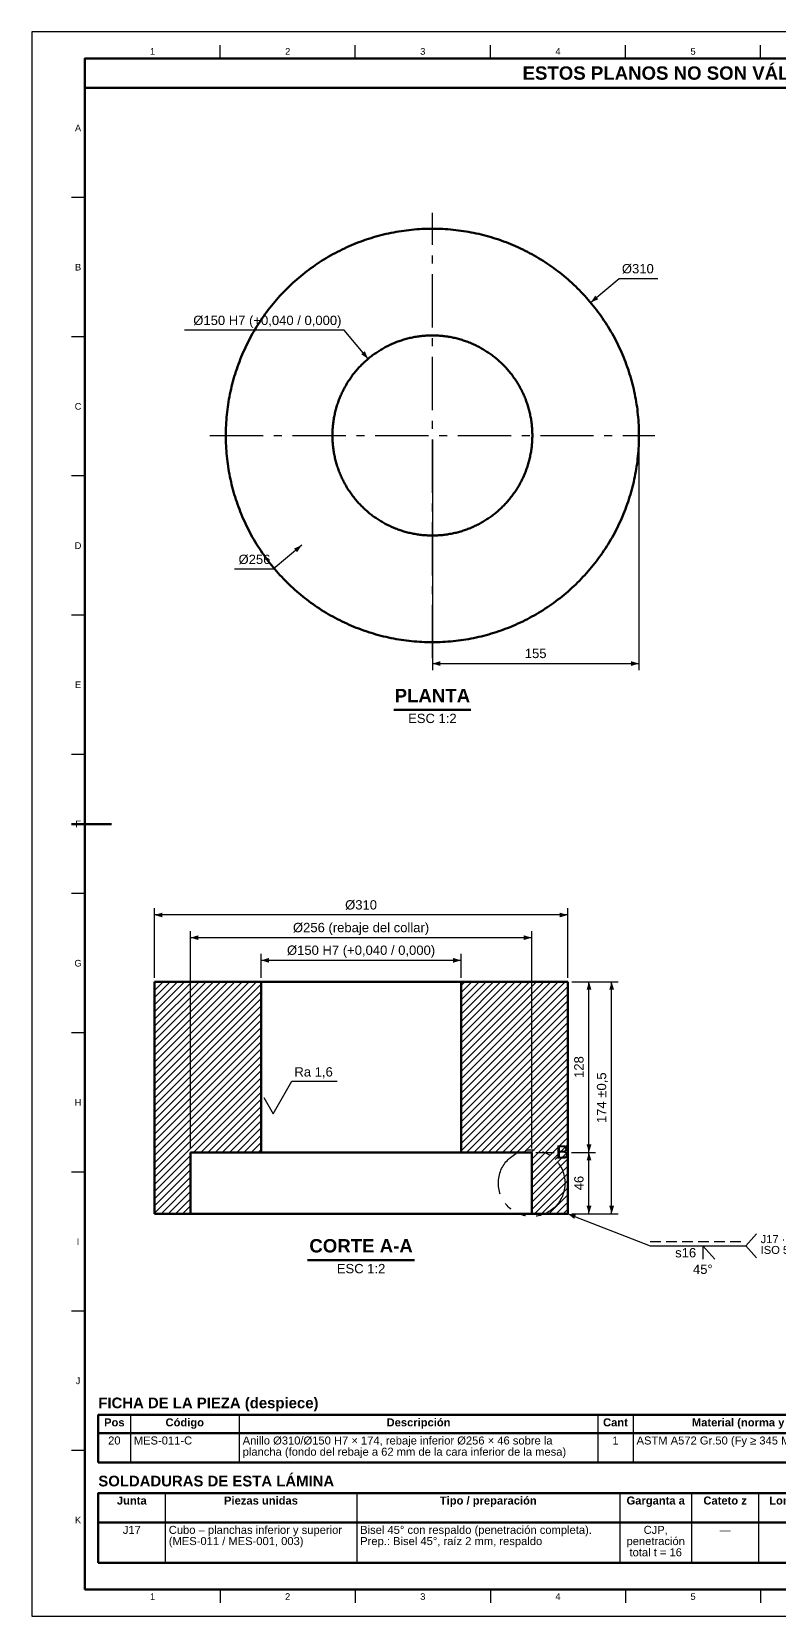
# Model space of a CAD drawing. Header units: millimetres. Extents: x 0 to 841, y 0 to 594.
# Drawn here: x 0 to 280, y 0 to 594 of the extents above; entities that cross this region are included whole.
import ezdxf
from ezdxf.enums import TextEntityAlignment as Align

# ---------------------------------------------------------------- set-up
doc = ezdxf.new("R2010")
doc.units = ezdxf.units.MM
for name, pattern in [('EJE', [31, 20, -4, 3, -4]), ('FANTASMA', [35, 18, -4, 3, -3, 3, -4]), ('OCULTO', [6, 4, -2])]:
    doc.linetypes.add(name, pattern=pattern)
for name, color, linetype, lineweight in [('ACH', 7, 'CONTINUOUS', 13), ('COTA', 7, 'CONTINUOUS', 25), ('EJE', 7, 'EJE', 25), ('FANT', 7, 'FANTASMA', 25), ('FINA', 7, 'CONTINUOUS', 25), ('MARCO', 7, 'CONTINUOUS', 70), ('OCU', 7, 'OCULTO', 25), ('TXT', 7, 'CONTINUOUS', 25), ('VIS', 7, 'CONTINUOUS', 50)]:
    doc.layers.add(name, color=color, linetype=linetype, lineweight=lineweight)
doc.styles.add('STD', font='LiberationSans-Regular.ttf')
doc.styles.add('STDB', font='LiberationSans-Bold.ttf')

msp = doc.modelspace()

# ---------------------------------------------------------------- hatches: boundary and pattern name
at = {"layer": 'ACH'}
h = msp.add_hatch(dxfattribs=at)
h.set_pattern_fill('ANSI31', scale=0.6)
h.paths.add_polyline_path([(46.06, 150.89), (46.06, 237.89), (86.06, 237.89), (86.06, 173.89), (59.56, 173.89), (59.56, 150.89)])
h = msp.add_hatch(dxfattribs=at)
h.set_pattern_fill('ANSI31', scale=0.6)
h.paths.add_polyline_path([(201.06, 237.89), (201.06, 150.89), (187.56, 150.89), (187.56, 173.89), (161.06, 173.89), (161.06, 237.89)])

# ---------------------------------------------------------------- linework, layer by layer
at = {"layer": 'COTA'}
for p, q in [((209.68, 492.46), (220.4, 501.46)), ((220.4, 501.46), (234.85, 501.46)), ((117.2, 482.09), (57.37, 482.09)), ((126.2, 471.37), (117.2, 482.09)), ((150.31, 441.14), (150.31, 354.64)), ((227.81, 441.14), (227.81, 354.64)), ((101.28, 401.5), (90.56, 392.5)), ((90.56, 392.5), (76.11, 392.5)), ((150.31, 357.14), (227.81, 357.14)), ((46.06, 239.39), (46.06, 265.39)), ((201.06, 262.89), (46.06, 262.89)), ((201.06, 239.39), (201.06, 265.39)), ((59.56, 175.39), (59.56, 256.89)), ((187.56, 175.39), (187.56, 256.89)), ((187.56, 254.39), (59.56, 254.39)), ((86.06, 239.39), (86.06, 248.39)), ((161.06, 245.89), (86.06, 245.89)), ((161.06, 239.39), (161.06, 248.39)), ((202.56, 237.89), (211.56, 237.89)), ((202.56, 237.89), (220.06, 237.89)), ((209.06, 173.89), (209.06, 237.89)), ((217.56, 150.89), (217.56, 237.89)), ((189.06, 173.89), (196, 173.89)), ((189.06, 173.89), (196, 173.89)), ((202.45, 173.89), (211.56, 173.89)), ((202.45, 173.89), (211.56, 173.89)), ((209.06, 150.89), (209.06, 173.89)), ((201.06, 150.89), (232.06, 138.89)), ((202.56, 150.89), (211.56, 150.89)), ((202.56, 150.89), (220.06, 150.89)), ((267.95, 138.89), (271.95, 143.39)), ((232.06, 138.89), (267.95, 138.89)), ((251.76, 138.89), (256.26, 133.89)), ((267.95, 138.89), (271.95, 134.39))]:
    msp.add_line(p, q, dxfattribs=at)
for points in [[(94.06, 194.49), (97.56, 200.59), (114.55, 200.59)], [(87.06, 194.49), (90.56, 188.39), (94.06, 194.49)], [(251.76, 138.89), (251.76, 133.89)]]:
    msp.add_lwpolyline(points, dxfattribs=at)
for points in [[(209.68, 492.46), (212.55, 493.69), (211.4, 495.07)], [(126.2, 471.37), (124.96, 474.24), (123.59, 473.09)], [(101.28, 401.5), (98.4, 400.26), (99.56, 398.88)], [(150.31, 357.14), (153.31, 356.24), (153.31, 358.04)], [(227.81, 357.14), (224.81, 358.04), (224.81, 356.24)], [(46.06, 262.89), (49.06, 261.99), (49.06, 263.79)], [(201.06, 262.89), (198.06, 263.79), (198.06, 261.99)], [(59.56, 254.39), (62.56, 253.49), (62.56, 255.29)], [(187.56, 254.39), (184.56, 255.29), (184.56, 253.49)], [(86.06, 245.89), (89.06, 244.99), (89.06, 246.79)], [(161.06, 245.89), (158.06, 246.79), (158.06, 244.99)], [(209.06, 237.89), (208.16, 234.89), (209.96, 234.89)], [(217.56, 237.89), (216.66, 234.89), (218.46, 234.89)], [(209.06, 173.89), (209.96, 176.89), (208.16, 176.89)], [(209.06, 173.89), (208.16, 170.89), (209.96, 170.89)], [(201.06, 150.89), (203.53, 148.97), (204.18, 150.65)], [(209.06, 150.89), (209.96, 153.89), (208.16, 153.89)], [(217.56, 150.89), (218.46, 153.89), (216.66, 153.89)]]:
    msp.add_solid(points, dxfattribs=at)
at = {"layer": 'EJE'}
for p, q in [((150.31, 359.14), (150.31, 526.14)), ((66.81, 442.64), (233.81, 442.64))]:
    msp.add_line(p, q, dxfattribs=at)
at = {"layer": 'FANT'}
msp.add_line((196.4, 171.23), (197.23, 172.06), dxfattribs=at)
msp.add_circle((187.56, 162.39), 12.5, dxfattribs=at)
at = {"layer": 'FINA'}
for p, q in [((70.69, 584), (70.69, 589)), ((121.38, 584), (121.38, 589)), ((172.06, 584), (172.06, 589)), ((222.75, 584), (222.75, 589)), ((273.44, 584), (273.44, 589)), ((20, 531.82), (15, 531.82)), ((20, 479.64), (15, 479.64)), ((20, 427.45), (15, 427.45)), ((20, 375.27), (15, 375.27)), ((20, 323.09), (15, 323.09)), ((20, 270.91), (15, 270.91)), ((20, 218.73), (15, 218.73)), ((20, 166.55), (15, 166.55)), ((20, 114.36), (15, 114.36)), ((37.01, 75.5), (37.01, 57.7)), ((77.85, 75.5), (77.85, 57.7)), ((212.38, 75.5), (212.38, 57.7)), ((225.59, 75.5), (225.59, 57.7)), ((25, 68.7), (646, 68.7)), ((20, 62.18), (15, 62.18)), ((50.13, 46.2), (50.13, 20)), ((121.92, 46.2), (121.92, 20)), ((220.63, 46.2), (220.63, 20)), ((247.55, 46.2), (247.55, 20)), ((272.68, 46.2), (272.68, 20)), ((25, 35.2), (646, 35.2)), ((70.69, 10), (70.69, 5)), ((121.38, 10), (121.38, 5)), ((172.06, 10), (172.06, 5)), ((222.75, 10), (222.75, 5)), ((273.44, 10), (273.44, 5))]:
    msp.add_line(p, q, dxfattribs=at)
msp.add_lwpolyline([(0, 0), (841, 0), (841, 594), (0, 594)], close=True, dxfattribs=at)
at = {"layer": 'MARCO'}
msp.add_line((15, 297), (30, 297), dxfattribs=at)
for points in [[(20, 10), (831, 10), (831, 584), (20, 584)], [(20, 573), (831, 573), (831, 584), (20, 584)]]:
    msp.add_lwpolyline(points, close=True, dxfattribs=at)
at = {"layer": 'OCU'}
msp.add_line((232.06, 140.49), (267.95, 140.49), dxfattribs=at)
at = {"layer": 'VIS'}
for p, q in [((135.84, 339.74), (164.77, 339.74)), ((103.51, 133.49), (143.61, 133.49)), ((25, 75.5), (25, 57.7)), ((25, 57.7), (646, 57.7)), ((25, 46.2), (25, 20)), ((25, 20), (646, 20))]:
    msp.add_line(p, q, dxfattribs=at)
for points in [[(227.81, 442.64), (227.8, 443.61), (227.78, 444.59), (227.75, 445.56), (227.71, 446.53), (227.66, 447.51), (227.59, 448.48), (227.51, 449.45), (227.42, 450.42), (227.31, 451.39), (227.2, 452.35), (227.07, 453.32), (226.93, 454.28), (226.78, 455.24), (226.61, 456.2), (226.44, 457.16), (226.25, 458.12), (226.05, 459.07), (225.83, 460.02), (225.61, 460.97), (225.37, 461.91), (225.13, 462.86), (224.87, 463.79), (224.59, 464.73), (224.31, 465.66), (224.02, 466.59), (223.71, 467.51), (223.39, 468.43), (223.06, 469.35), (222.72, 470.26), (222.37, 471.17), (222, 472.07), (221.63, 472.97), (221.24, 473.87), (220.84, 474.75), (220.43, 475.64), (220.01, 476.52), (219.58, 477.39), (219.14, 478.26), (218.69, 479.12), (218.22, 479.98), (217.75, 480.83), (217.26, 481.67), (216.77, 482.51), (216.26, 483.34), (215.74, 484.17), (215.22, 484.99), (214.68, 485.8), (214.13, 486.6), (213.57, 487.4), (213.01, 488.19), (212.43, 488.98), (211.84, 489.75), (211.25, 490.52), (210.64, 491.29), (210.02, 492.04), (209.4, 492.79), (208.76, 493.53), (208.12, 494.26), (207.47, 494.98), (206.8, 495.69), (206.13, 496.4), (205.45, 497.1), (204.76, 497.78), (204.07, 498.46), (203.36, 499.14), (202.65, 499.8), (201.92, 500.45), (201.19, 501.09), (200.46, 501.73), (199.71, 502.35), (198.95, 502.97), (198.19, 503.58), (197.42, 504.17), (196.65, 504.76), (195.86, 505.34), (195.07, 505.91), (194.27, 506.46), (193.47, 507.01), (192.65, 507.55), (191.83, 508.08), (191.01, 508.59), (190.18, 509.1), (189.34, 509.59), (188.49, 510.08), (187.64, 510.55), (186.79, 511.02), (185.93, 511.47), (185.06, 511.91), (184.18, 512.34), (183.31, 512.76), (182.42, 513.17), (181.53, 513.57), (180.64, 513.96), (179.74, 514.33), (178.84, 514.7), (177.93, 515.05), (177.02, 515.39), (176.1, 515.72), (175.18, 516.04), (174.26, 516.35), (173.33, 516.64), (172.4, 516.93), (171.46, 517.2), (170.52, 517.46), (169.58, 517.71), (168.64, 517.94), (167.69, 518.17), (166.74, 518.38), (165.79, 518.58), (164.83, 518.77), (163.87, 518.94), (162.91, 519.11), (161.95, 519.26), (160.99, 519.4), (160.02, 519.53), (159.05, 519.64), (158.09, 519.75), (157.12, 519.84), (156.15, 519.92), (155.17, 519.99), (154.2, 520.04), (153.23, 520.08), (152.26, 520.12), (151.28, 520.13), (150.31, 520.14), (149.33, 520.13), (148.36, 520.12), (147.39, 520.08), (146.41, 520.04), (145.44, 519.99), (144.47, 519.92), (143.5, 519.84), (142.53, 519.75), (141.56, 519.64), (140.6, 519.53), (139.63, 519.4), (138.67, 519.26), (137.7, 519.11), (136.74, 518.94), (135.79, 518.77), (134.83, 518.58), (133.88, 518.38), (132.93, 518.17), (131.98, 517.94), (131.03, 517.71), (130.09, 517.46), (129.15, 517.2), (128.22, 516.93), (127.29, 516.64), (126.36, 516.35), (125.44, 516.04), (124.51, 515.72), (123.6, 515.39), (122.69, 515.05), (121.78, 514.7), (120.88, 514.33), (119.98, 513.96), (119.08, 513.57), (118.19, 513.17), (117.31, 512.76), (116.43, 512.34), (115.56, 511.91), (114.69, 511.47), (113.83, 511.02), (112.97, 510.55), (112.12, 510.08), (111.28, 509.59), (110.44, 509.1), (109.61, 508.59), (108.78, 508.08), (107.96, 507.55), (107.15, 507.01), (106.35, 506.46), (105.55, 505.91), (104.76, 505.34), (103.97, 504.76), (103.19, 504.17), (102.42, 503.58), (101.66, 502.97), (100.91, 502.35), (100.16, 501.73), (99.42, 501.09), (98.69, 500.45), (97.97, 499.8), (97.26, 499.14), (96.55, 498.46), (95.85, 497.78), (95.16, 497.1), (94.48, 496.4), (93.81, 495.69), (93.15, 494.98), (92.5, 494.26), (91.85, 493.53), (91.22, 492.79), (90.59, 492.04), (89.98, 491.29), (89.37, 490.52), (88.77, 489.75), (88.19, 488.98), (87.61, 488.19), (87.04, 487.4), (86.48, 486.6), (85.94, 485.8), (85.4, 484.99), (84.87, 484.17), (84.36, 483.34), (83.85, 482.51), (83.35, 481.67), (82.87, 480.83), (82.39, 479.98), (81.93, 479.12), (81.48, 478.26), (81.04, 477.39), (80.6, 476.52), (80.18, 475.64), (79.78, 474.75), (79.38, 473.87), (78.99, 472.97), (78.61, 472.07), (78.25, 471.17), (77.9, 470.26), (77.56, 469.35), (77.23, 468.43), (76.91, 467.51), (76.6, 466.59), (76.31, 465.66), (76.02, 464.73), (75.75, 463.79), (75.49, 462.86), (75.24, 461.91), (75.01, 460.97), (74.78, 460.02), (74.57, 459.07), (74.37, 458.12), (74.18, 457.16), (74, 456.2), (73.84, 455.24), (73.69, 454.28), (73.55, 453.32), (73.42, 452.35), (73.3, 451.39), (73.2, 450.42), (73.11, 449.45), (73.03, 448.48), (72.96, 447.51), (72.91, 446.53), (72.86, 445.56), (72.83, 444.59), (72.81, 443.61), (72.81, 442.64), (72.81, 441.67), (72.83, 440.69), (72.86, 439.72), (72.91, 438.75), (72.96, 437.77), (73.03, 436.8), (73.11, 435.83), (73.2, 434.86), (73.3, 433.89), (73.42, 432.93), (73.55, 431.96), (73.69, 431), (73.84, 430.04), (74, 429.08), (74.18, 428.12), (74.37, 427.16), (74.57, 426.21), (74.78, 425.26), (75.01, 424.31), (75.24, 423.37), (75.49, 422.42), (75.75, 421.49), (76.02, 420.55), (76.31, 419.62), (76.6, 418.69), (76.91, 417.77), (77.23, 416.85), (77.56, 415.93), (77.9, 415.02), (78.25, 414.11), (78.61, 413.21), (78.99, 412.31), (79.38, 411.41), (79.78, 410.53), (80.18, 409.64), (80.6, 408.76), (81.04, 407.89), (81.48, 407.02), (81.93, 406.16), (82.39, 405.3), (82.87, 404.45), (83.35, 403.61), (83.85, 402.77), (84.36, 401.94), (84.87, 401.11), (85.4, 400.29), (85.94, 399.48), (86.48, 398.68), (87.04, 397.88), (87.61, 397.09), (88.19, 396.3), (88.77, 395.53), (89.37, 394.76), (89.98, 393.99), (90.59, 393.24), (91.22, 392.49), (91.85, 391.75), (92.5, 391.02), (93.15, 390.3), (93.81, 389.59), (94.48, 388.88), (95.16, 388.18), (95.85, 387.5), (96.55, 386.82), (97.26, 386.14), (97.97, 385.48), (98.69, 384.83), (99.42, 384.19), (100.16, 383.55), (100.91, 382.93), (101.66, 382.31), (102.42, 381.7), (103.19, 381.11), (103.97, 380.52), (104.76, 379.94), (105.55, 379.37), (106.35, 378.82), (107.15, 378.27), (107.96, 377.73), (108.78, 377.2), (109.61, 376.69), (110.44, 376.18), (111.28, 375.69), (112.12, 375.2), (112.97, 374.73), (113.83, 374.26), (114.69, 373.81), (115.56, 373.37), (116.43, 372.94), (117.31, 372.52), (118.19, 372.11), (119.08, 371.71), (119.98, 371.32), (120.88, 370.95), (121.78, 370.58), (122.69, 370.23), (123.6, 369.89), (124.51, 369.56), (125.44, 369.24), (126.36, 368.93), (127.29, 368.64), (128.22, 368.35), (129.15, 368.08), (130.09, 367.82), (131.03, 367.57), (131.98, 367.34), (132.93, 367.11), (133.88, 366.9), (134.83, 366.7), (135.79, 366.51), (136.74, 366.34), (137.7, 366.17), (138.67, 366.02), (139.63, 365.88), (140.6, 365.75), (141.56, 365.64), (142.53, 365.53), (143.5, 365.44), (144.47, 365.36), (145.44, 365.29), (146.41, 365.24), (147.39, 365.2), (148.36, 365.16), (149.33, 365.15), (150.31, 365.14), (151.28, 365.15), (152.26, 365.16), (153.23, 365.2), (154.2, 365.24), (155.17, 365.29), (156.15, 365.36), (157.12, 365.44), (158.09, 365.53), (159.05, 365.64), (160.02, 365.75), (160.99, 365.88), (161.95, 366.02), (162.91, 366.17), (163.87, 366.34), (164.83, 366.51), (165.79, 366.7), (166.74, 366.9), (167.69, 367.11), (168.64, 367.34), (169.58, 367.57), (170.52, 367.82), (171.46, 368.08), (172.4, 368.35), (173.33, 368.64), (174.26, 368.93), (175.18, 369.24), (176.1, 369.56), (177.02, 369.89), (177.93, 370.23), (178.84, 370.58), (179.74, 370.95), (180.64, 371.32), (181.53, 371.71), (182.42, 372.11), (183.31, 372.52), (184.18, 372.94), (185.06, 373.37), (185.93, 373.81), (186.79, 374.26), (187.64, 374.73), (188.49, 375.2), (189.34, 375.69), (190.18, 376.18), (191.01, 376.69), (191.83, 377.2), (192.65, 377.73), (193.47, 378.27), (194.27, 378.82), (195.07, 379.37), (195.86, 379.94), (196.65, 380.52), (197.42, 381.11), (198.19, 381.7), (198.95, 382.31), (199.71, 382.93), (200.46, 383.55), (201.19, 384.19), (201.92, 384.83), (202.65, 385.48), (203.36, 386.14), (204.07, 386.82), (204.76, 387.5), (205.45, 388.18), (206.13, 388.88), (206.8, 389.59), (207.47, 390.3), (208.12, 391.02), (208.76, 391.75), (209.4, 392.49), (210.02, 393.24), (210.64, 393.99), (211.25, 394.76), (211.84, 395.53), (212.43, 396.3), (213.01, 397.09), (213.57, 397.88), (214.13, 398.68), (214.68, 399.48), (215.22, 400.29), (215.74, 401.11), (216.26, 401.94), (216.77, 402.77), (217.26, 403.61), (217.75, 404.45), (218.22, 405.3), (218.69, 406.16), (219.14, 407.02), (219.58, 407.89), (220.01, 408.76), (220.43, 409.64), (220.84, 410.53), (221.24, 411.41), (221.63, 412.31), (222, 413.21), (222.37, 414.11), (222.72, 415.02), (223.06, 415.93), (223.39, 416.85), (223.71, 417.77), (224.02, 418.69), (224.31, 419.62), (224.59, 420.55), (224.87, 421.49), (225.13, 422.42), (225.37, 423.37), (225.61, 424.31), (225.83, 425.26), (226.05, 426.21), (226.25, 427.16), (226.44, 428.12), (226.61, 429.08), (226.78, 430.04), (226.93, 431), (227.07, 431.96), (227.2, 432.93), (227.31, 433.89), (227.42, 434.86), (227.51, 435.83), (227.59, 436.8), (227.66, 437.77), (227.71, 438.75), (227.75, 439.72), (227.78, 440.69), (227.8, 441.67), (227.81, 442.64)], [(187.81, 442.64), (187.81, 443.11), (187.8, 443.58), (187.78, 444.05), (187.76, 444.52), (187.73, 444.99), (187.7, 445.46), (187.66, 445.93), (187.62, 446.4), (187.57, 446.87), (187.51, 447.34), (187.45, 447.81), (187.38, 448.27), (187.31, 448.74), (187.23, 449.2), (187.14, 449.67), (187.05, 450.13), (186.96, 450.59), (186.85, 451.05), (186.74, 451.51), (186.63, 451.97), (186.51, 452.42), (186.38, 452.88), (186.25, 453.33), (186.12, 453.78), (185.97, 454.23), (185.82, 454.68), (185.67, 455.12), (185.51, 455.56), (185.35, 456.01), (185.18, 456.44), (185, 456.88), (184.82, 457.32), (184.63, 457.75), (184.44, 458.18), (184.24, 458.61), (184.04, 459.03), (183.83, 459.45), (183.61, 459.87), (183.39, 460.29), (183.17, 460.71), (182.94, 461.12), (182.71, 461.53), (182.47, 461.93), (182.22, 462.33), (181.97, 462.73), (181.72, 463.13), (181.46, 463.52), (181.19, 463.91), (180.92, 464.3), (180.65, 464.68), (180.37, 465.06), (180.08, 465.44), (179.79, 465.81), (179.5, 466.18), (179.2, 466.54), (178.9, 466.9), (178.59, 467.26), (178.28, 467.62), (177.97, 467.96), (177.64, 468.31), (177.32, 468.65), (176.99, 468.99), (176.66, 469.32), (176.32, 469.65), (175.98, 469.98), (175.63, 470.3), (175.28, 470.61), (174.93, 470.92), (174.57, 471.23), (174.21, 471.53), (173.85, 471.83), (173.48, 472.13), (173.11, 472.41), (172.73, 472.7), (172.35, 472.98), (171.97, 473.25), (171.58, 473.52), (171.19, 473.79), (170.8, 474.05), (170.4, 474.3), (170, 474.55), (169.6, 474.8), (169.19, 475.04), (168.79, 475.27), (168.37, 475.5), (167.96, 475.73), (167.54, 475.95), (167.12, 476.16), (166.7, 476.37), (166.28, 476.57), (165.85, 476.77), (165.42, 476.96), (164.98, 477.15), (164.55, 477.33), (164.11, 477.51), (163.67, 477.68), (163.23, 477.84), (162.79, 478), (162.34, 478.16), (161.9, 478.3), (161.45, 478.45), (161, 478.58), (160.54, 478.72), (160.09, 478.84), (159.63, 478.96), (159.18, 479.08), (158.72, 479.18), (158.26, 479.29), (157.8, 479.38), (157.34, 479.48), (156.87, 479.56), (156.41, 479.64), (155.94, 479.71), (155.48, 479.78), (155.01, 479.84), (154.54, 479.9), (154.07, 479.95), (153.6, 480), (153.13, 480.03), (152.66, 480.07), (152.19, 480.09), (151.72, 480.11), (151.25, 480.13), (150.78, 480.14), (150.31, 480.14), (149.84, 480.14), (149.37, 480.13), (148.9, 480.11), (148.42, 480.09), (147.95, 480.07), (147.48, 480.03), (147.01, 480), (146.54, 479.95), (146.08, 479.9), (145.61, 479.84), (145.14, 479.78), (144.67, 479.71), (144.21, 479.64), (143.75, 479.56), (143.28, 479.48), (142.82, 479.38), (142.36, 479.29), (141.9, 479.18), (141.44, 479.08), (140.98, 478.96), (140.53, 478.84), (140.07, 478.72), (139.62, 478.58), (139.17, 478.45), (138.72, 478.3), (138.27, 478.16), (137.83, 478), (137.38, 477.84), (136.94, 477.68), (136.5, 477.51), (136.07, 477.33), (135.63, 477.15), (135.2, 476.96), (134.77, 476.77), (134.34, 476.57), (133.92, 476.37), (133.49, 476.16), (133.07, 475.95), (132.66, 475.73), (132.24, 475.5), (131.83, 475.27), (131.42, 475.04), (131.02, 474.8), (130.61, 474.55), (130.21, 474.3), (129.82, 474.05), (129.43, 473.79), (129.04, 473.52), (128.65, 473.25), (128.27, 472.98), (127.89, 472.7), (127.51, 472.41), (127.14, 472.13), (126.77, 471.83), (126.41, 471.53), (126.04, 471.23), (125.69, 470.92), (125.33, 470.61), (124.98, 470.3), (124.64, 469.98), (124.3, 469.65), (123.96, 469.32), (123.63, 468.99), (123.3, 468.65), (122.97, 468.31), (122.65, 467.96), (122.34, 467.62), (122.02, 467.26), (121.72, 466.9), (121.41, 466.54), (121.12, 466.18), (120.82, 465.81), (120.53, 465.44), (120.25, 465.06), (119.97, 464.68), (119.7, 464.3), (119.43, 463.91), (119.16, 463.52), (118.9, 463.13), (118.65, 462.73), (118.4, 462.33), (118.15, 461.93), (117.91, 461.53), (117.68, 461.12), (117.45, 460.71), (117.22, 460.29), (117, 459.87), (116.79, 459.45), (116.58, 459.03), (116.38, 458.61), (116.18, 458.18), (115.99, 457.75), (115.8, 457.32), (115.62, 456.88), (115.44, 456.44), (115.27, 456.01), (115.11, 455.56), (114.95, 455.12), (114.79, 454.68), (114.64, 454.23), (114.5, 453.78), (114.36, 453.33), (114.23, 452.88), (114.11, 452.42), (113.99, 451.97), (113.87, 451.51), (113.76, 451.05), (113.66, 450.59), (113.56, 450.13), (113.47, 449.67), (113.39, 449.2), (113.31, 448.74), (113.23, 448.27), (113.17, 447.81), (113.1, 447.34), (113.05, 446.87), (113, 446.4), (112.95, 445.93), (112.91, 445.46), (112.88, 444.99), (112.86, 444.52), (112.84, 444.05), (112.82, 443.58), (112.81, 443.11), (112.81, 442.64), (112.81, 442.17), (112.82, 441.7), (112.84, 441.23), (112.86, 440.76), (112.88, 440.29), (112.91, 439.82), (112.95, 439.35), (113, 438.88), (113.05, 438.41), (113.1, 437.94), (113.17, 437.47), (113.23, 437.01), (113.31, 436.54), (113.39, 436.08), (113.47, 435.61), (113.56, 435.15), (113.66, 434.69), (113.76, 434.23), (113.87, 433.77), (113.99, 433.31), (114.11, 432.86), (114.23, 432.4), (114.36, 431.95), (114.5, 431.5), (114.64, 431.05), (114.79, 430.6), (114.95, 430.16), (115.11, 429.72), (115.27, 429.27), (115.44, 428.84), (115.62, 428.4), (115.8, 427.96), (115.99, 427.53), (116.18, 427.1), (116.38, 426.67), (116.58, 426.25), (116.79, 425.83), (117, 425.41), (117.22, 424.99), (117.45, 424.57), (117.68, 424.16), (117.91, 423.75), (118.15, 423.35), (118.4, 422.95), (118.65, 422.55), (118.9, 422.15), (119.16, 421.76), (119.43, 421.37), (119.7, 420.98), (119.97, 420.6), (120.25, 420.22), (120.53, 419.84), (120.82, 419.47), (121.12, 419.1), (121.41, 418.74), (121.72, 418.38), (122.02, 418.02), (122.34, 417.66), (122.65, 417.32), (122.97, 416.97), (123.3, 416.63), (123.63, 416.29), (123.96, 415.96), (124.3, 415.63), (124.64, 415.3), (124.98, 414.98), (125.33, 414.67), (125.69, 414.36), (126.04, 414.05), (126.41, 413.75), (126.77, 413.45), (127.14, 413.15), (127.51, 412.87), (127.89, 412.58), (128.27, 412.3), (128.65, 412.03), (129.04, 411.76), (129.43, 411.49), (129.82, 411.23), (130.21, 410.98), (130.61, 410.73), (131.02, 410.48), (131.42, 410.24), (131.83, 410.01), (132.24, 409.78), (132.66, 409.55), (133.07, 409.33), (133.49, 409.12), (133.92, 408.91), (134.34, 408.71), (134.77, 408.51), (135.2, 408.32), (135.63, 408.13), (136.07, 407.95), (136.5, 407.77), (136.94, 407.6), (137.38, 407.44), (137.83, 407.28), (138.27, 407.12), (138.72, 406.98), (139.17, 406.83), (139.62, 406.7), (140.07, 406.56), (140.53, 406.44), (140.98, 406.32), (141.44, 406.2), (141.9, 406.1), (142.36, 405.99), (142.82, 405.9), (143.28, 405.8), (143.75, 405.72), (144.21, 405.64), (144.67, 405.57), (145.14, 405.5), (145.61, 405.44), (146.08, 405.38), (146.54, 405.33), (147.01, 405.28), (147.48, 405.25), (147.95, 405.21), (148.42, 405.19), (148.9, 405.17), (149.37, 405.15), (149.84, 405.14), (150.31, 405.14), (150.78, 405.14), (151.25, 405.15), (151.72, 405.17), (152.19, 405.19), (152.66, 405.21), (153.13, 405.25), (153.6, 405.28), (154.07, 405.33), (154.54, 405.38), (155.01, 405.44), (155.48, 405.5), (155.94, 405.57), (156.41, 405.64), (156.87, 405.72), (157.34, 405.8), (157.8, 405.9), (158.26, 405.99), (158.72, 406.1), (159.18, 406.2), (159.63, 406.32), (160.09, 406.44), (160.54, 406.56), (161, 406.7), (161.45, 406.83), (161.9, 406.98), (162.34, 407.12), (162.79, 407.28), (163.23, 407.44), (163.67, 407.6), (164.11, 407.77), (164.55, 407.95), (164.98, 408.13), (165.42, 408.32), (165.85, 408.51), (166.28, 408.71), (166.7, 408.91), (167.12, 409.12), (167.54, 409.33), (167.96, 409.55), (168.37, 409.78), (168.79, 410.01), (169.19, 410.24), (169.6, 410.48), (170, 410.73), (170.4, 410.98), (170.8, 411.23), (171.19, 411.49), (171.58, 411.76), (171.97, 412.03), (172.35, 412.3), (172.73, 412.58), (173.11, 412.87), (173.48, 413.15), (173.85, 413.45), (174.21, 413.75), (174.57, 414.05), (174.93, 414.36), (175.28, 414.67), (175.63, 414.98), (175.98, 415.3), (176.32, 415.63), (176.66, 415.96), (176.99, 416.29), (177.32, 416.63), (177.64, 416.97), (177.97, 417.32), (178.28, 417.66), (178.59, 418.02), (178.9, 418.38), (179.2, 418.74), (179.5, 419.1), (179.79, 419.47), (180.08, 419.84), (180.37, 420.22), (180.65, 420.6), (180.92, 420.98), (181.19, 421.37), (181.46, 421.76), (181.72, 422.15), (181.97, 422.55), (182.22, 422.95), (182.47, 423.35), (182.71, 423.75), (182.94, 424.16), (183.17, 424.57), (183.39, 424.99), (183.61, 425.41), (183.83, 425.83), (184.04, 426.25), (184.24, 426.67), (184.44, 427.1), (184.63, 427.53), (184.82, 427.96), (185, 428.4), (185.18, 428.84), (185.35, 429.27), (185.51, 429.72), (185.67, 430.16), (185.82, 430.6), (185.97, 431.05), (186.12, 431.5), (186.25, 431.95), (186.38, 432.4), (186.51, 432.86), (186.63, 433.31), (186.74, 433.77), (186.85, 434.23), (186.96, 434.69), (187.05, 435.15), (187.14, 435.61), (187.23, 436.08), (187.31, 436.54), (187.38, 437.01), (187.45, 437.47), (187.51, 437.94), (187.57, 438.41), (187.62, 438.88), (187.66, 439.35), (187.7, 439.82), (187.73, 440.29), (187.76, 440.76), (187.78, 441.23), (187.8, 441.7), (187.81, 442.17), (187.81, 442.64)], [(46.06, 237.89), (46.06, 150.89)], [(86.06, 237.89), (46.06, 237.89)], [(86.06, 237.89), (86.06, 173.89)], [(161.06, 237.89), (160.76, 237.89), (160.46, 237.89), (160.16, 237.89), (159.86, 237.89), (159.56, 237.89), (159.26, 237.89), (158.96, 237.89), (158.66, 237.89), (158.36, 237.89), (158.06, 237.89), (157.76, 237.89), (157.46, 237.89), (157.16, 237.89), (156.86, 237.89), (156.56, 237.89), (156.26, 237.89), (155.96, 237.89), (155.66, 237.89), (155.36, 237.89), (155.06, 237.89), (154.76, 237.89), (154.46, 237.89), (154.16, 237.89), (153.86, 237.89), (153.56, 237.89), (153.26, 237.89), (152.96, 237.89), (152.66, 237.89), (152.36, 237.89), (152.06, 237.89), (151.76, 237.89), (151.46, 237.89), (151.16, 237.89), (150.86, 237.89), (150.56, 237.89), (150.26, 237.89), (149.96, 237.89), (149.66, 237.89), (149.36, 237.89), (149.06, 237.89), (148.76, 237.89), (148.46, 237.89), (148.16, 237.89), (147.86, 237.89), (147.56, 237.89), (147.26, 237.89), (146.96, 237.89), (146.66, 237.89), (146.36, 237.89), (146.06, 237.89), (145.76, 237.89), (145.46, 237.89), (145.16, 237.89), (144.86, 237.89), (144.56, 237.89), (144.26, 237.89), (143.96, 237.89), (143.66, 237.89), (143.36, 237.89), (143.06, 237.89), (142.76, 237.89), (142.46, 237.89), (142.16, 237.89), (141.86, 237.89), (141.56, 237.89), (141.26, 237.89), (140.96, 237.89), (140.66, 237.89), (140.36, 237.89), (140.06, 237.89), (139.76, 237.89), (139.46, 237.89), (139.16, 237.89), (138.86, 237.89), (138.56, 237.89), (138.26, 237.89), (137.96, 237.89), (137.66, 237.89), (137.36, 237.89), (137.06, 237.89), (136.76, 237.89), (136.46, 237.89), (136.16, 237.89), (135.86, 237.89), (135.56, 237.89), (135.26, 237.89), (134.96, 237.89), (134.66, 237.89), (134.36, 237.89), (134.06, 237.89), (133.76, 237.89), (133.46, 237.89), (133.16, 237.89), (132.86, 237.89), (132.56, 237.89), (132.26, 237.89), (131.96, 237.89), (131.66, 237.89), (131.36, 237.89), (131.06, 237.89), (130.76, 237.89), (130.46, 237.89), (130.16, 237.89), (129.86, 237.89), (129.56, 237.89), (129.26, 237.89), (128.96, 237.89), (128.66, 237.89), (128.36, 237.89), (128.06, 237.89), (127.76, 237.89), (127.46, 237.89), (127.16, 237.89), (126.86, 237.89), (126.56, 237.89), (126.26, 237.89), (125.96, 237.89), (125.66, 237.89), (125.36, 237.89), (125.06, 237.89), (124.76, 237.89), (124.46, 237.89), (124.16, 237.89), (123.86, 237.89), (123.56, 237.89), (123.26, 237.89), (122.96, 237.89), (122.66, 237.89), (122.36, 237.89), (122.06, 237.89), (121.76, 237.89), (121.46, 237.89), (121.16, 237.89), (120.86, 237.89), (120.56, 237.89), (120.26, 237.89), (119.96, 237.89), (119.66, 237.89), (119.36, 237.89), (119.06, 237.89), (118.76, 237.89), (118.46, 237.89), (118.16, 237.89), (117.86, 237.89), (117.56, 237.89), (117.26, 237.89), (116.96, 237.89), (116.66, 237.89), (116.36, 237.89), (116.06, 237.89), (115.76, 237.89), (115.46, 237.89), (115.16, 237.89), (114.86, 237.89), (114.56, 237.89), (114.26, 237.89), (113.96, 237.89), (113.66, 237.89), (113.36, 237.89), (113.06, 237.89), (112.76, 237.89), (112.46, 237.89), (112.16, 237.89), (111.86, 237.89), (111.56, 237.89), (111.26, 237.89), (110.96, 237.89), (110.66, 237.89), (110.36, 237.89), (110.06, 237.89), (109.76, 237.89), (109.46, 237.89), (109.16, 237.89), (108.86, 237.89), (108.56, 237.89), (108.26, 237.89), (107.96, 237.89), (107.66, 237.89), (107.36, 237.89), (107.06, 237.89), (106.76, 237.89), (106.46, 237.89), (106.16, 237.89), (105.86, 237.89), (105.56, 237.89), (105.26, 237.89), (104.96, 237.89), (104.66, 237.89), (104.36, 237.89), (104.06, 237.89), (103.76, 237.89), (103.46, 237.89), (103.16, 237.89), (102.86, 237.89), (102.56, 237.89), (102.26, 237.89), (101.96, 237.89), (101.66, 237.89), (101.36, 237.89), (101.06, 237.89), (100.76, 237.89), (100.46, 237.89), (100.16, 237.89), (99.86, 237.89), (99.56, 237.89), (99.26, 237.89), (98.96, 237.89), (98.66, 237.89), (98.36, 237.89), (98.06, 237.89), (97.76, 237.89), (97.46, 237.89), (97.16, 237.89), (96.86, 237.89), (96.56, 237.89), (96.26, 237.89), (95.96, 237.89), (95.66, 237.89), (95.36, 237.89), (95.06, 237.89), (94.76, 237.89), (94.46, 237.89), (94.16, 237.89), (93.86, 237.89), (93.56, 237.89), (93.26, 237.89), (92.96, 237.89), (92.66, 237.89), (92.36, 237.89), (92.06, 237.89), (91.76, 237.89), (91.46, 237.89), (91.16, 237.89), (90.86, 237.89), (90.56, 237.89), (90.26, 237.89), (89.96, 237.89), (89.66, 237.89), (89.36, 237.89), (89.06, 237.89), (88.76, 237.89), (88.46, 237.89), (88.16, 237.89), (87.86, 237.89), (87.56, 237.89), (87.26, 237.89), (86.96, 237.89), (86.66, 237.89), (86.36, 237.89), (86.06, 237.89)], [(201.06, 237.89), (161.06, 237.89)], [(161.06, 173.89), (161.06, 237.89)], [(201.06, 150.89), (201.06, 237.89)], [(59.56, 173.89), (59.56, 150.89)], [(86.06, 173.89), (59.56, 173.89)], [(86.06, 173.89), (86.36, 173.89), (86.66, 173.89), (86.96, 173.89), (87.26, 173.89), (87.56, 173.89), (87.86, 173.89), (88.16, 173.89), (88.46, 173.89), (88.76, 173.89), (89.06, 173.89), (89.36, 173.89), (89.66, 173.89), (89.96, 173.89), (90.26, 173.89), (90.56, 173.89), (90.86, 173.89), (91.16, 173.89), (91.46, 173.89), (91.76, 173.89), (92.06, 173.89), (92.36, 173.89), (92.66, 173.89), (92.96, 173.89), (93.26, 173.89), (93.56, 173.89), (93.86, 173.89), (94.16, 173.89), (94.46, 173.89), (94.76, 173.89), (95.06, 173.89), (95.36, 173.89), (95.66, 173.89), (95.96, 173.89), (96.26, 173.89), (96.56, 173.89), (96.86, 173.89), (97.16, 173.89), (97.46, 173.89), (97.76, 173.89), (98.06, 173.89), (98.36, 173.89), (98.66, 173.89), (98.96, 173.89), (99.26, 173.89), (99.56, 173.89), (99.86, 173.89), (100.16, 173.89), (100.46, 173.89), (100.76, 173.89), (101.06, 173.89), (101.36, 173.89), (101.66, 173.89), (101.96, 173.89), (102.26, 173.89), (102.56, 173.89), (102.86, 173.89), (103.16, 173.89), (103.46, 173.89), (103.76, 173.89), (104.06, 173.89), (104.36, 173.89), (104.66, 173.89), (104.96, 173.89), (105.26, 173.89), (105.56, 173.89), (105.86, 173.89), (106.16, 173.89), (106.46, 173.89), (106.76, 173.89), (107.06, 173.89), (107.36, 173.89), (107.66, 173.89), (107.96, 173.89), (108.26, 173.89), (108.56, 173.89), (108.86, 173.89), (109.16, 173.89), (109.46, 173.89), (109.76, 173.89), (110.06, 173.89), (110.36, 173.89), (110.66, 173.89), (110.96, 173.89), (111.26, 173.89), (111.56, 173.89), (111.86, 173.89), (112.16, 173.89), (112.46, 173.89), (112.76, 173.89), (113.06, 173.89), (113.36, 173.89), (113.66, 173.89), (113.96, 173.89), (114.26, 173.89), (114.56, 173.89), (114.86, 173.89), (115.16, 173.89), (115.46, 173.89), (115.76, 173.89), (116.06, 173.89), (116.36, 173.89), (116.66, 173.89), (116.96, 173.89), (117.26, 173.89), (117.56, 173.89), (117.86, 173.89), (118.16, 173.89), (118.46, 173.89), (118.76, 173.89), (119.06, 173.89), (119.36, 173.89), (119.66, 173.89), (119.96, 173.89), (120.26, 173.89), (120.56, 173.89), (120.86, 173.89), (121.16, 173.89), (121.46, 173.89), (121.76, 173.89), (122.06, 173.89), (122.36, 173.89), (122.66, 173.89), (122.96, 173.89), (123.26, 173.89), (123.56, 173.89), (123.86, 173.89), (124.16, 173.89), (124.46, 173.89), (124.76, 173.89), (125.06, 173.89), (125.36, 173.89), (125.66, 173.89), (125.96, 173.89), (126.26, 173.89), (126.56, 173.89), (126.86, 173.89), (127.16, 173.89), (127.46, 173.89), (127.76, 173.89), (128.06, 173.89), (128.36, 173.89), (128.66, 173.89), (128.96, 173.89), (129.26, 173.89), (129.56, 173.89), (129.86, 173.89), (130.16, 173.89), (130.46, 173.89), (130.76, 173.89), (131.06, 173.89), (131.36, 173.89), (131.66, 173.89), (131.96, 173.89), (132.26, 173.89), (132.56, 173.89), (132.86, 173.89), (133.16, 173.89), (133.46, 173.89), (133.76, 173.89), (134.06, 173.89), (134.36, 173.89), (134.66, 173.89), (134.96, 173.89), (135.26, 173.89), (135.56, 173.89), (135.86, 173.89), (136.16, 173.89), (136.46, 173.89), (136.76, 173.89), (137.06, 173.89), (137.36, 173.89), (137.66, 173.89), (137.96, 173.89), (138.26, 173.89), (138.56, 173.89), (138.86, 173.89), (139.16, 173.89), (139.46, 173.89), (139.76, 173.89), (140.06, 173.89), (140.36, 173.89), (140.66, 173.89), (140.96, 173.89), (141.26, 173.89), (141.56, 173.89), (141.86, 173.89), (142.16, 173.89), (142.46, 173.89), (142.76, 173.89), (143.06, 173.89), (143.36, 173.89), (143.66, 173.89), (143.96, 173.89), (144.26, 173.89), (144.56, 173.89), (144.86, 173.89), (145.16, 173.89), (145.46, 173.89), (145.76, 173.89), (146.06, 173.89), (146.36, 173.89), (146.66, 173.89), (146.96, 173.89), (147.26, 173.89), (147.56, 173.89), (147.86, 173.89), (148.16, 173.89), (148.46, 173.89), (148.76, 173.89), (149.06, 173.89), (149.36, 173.89), (149.66, 173.89), (149.96, 173.89), (150.26, 173.89), (150.56, 173.89), (150.86, 173.89), (151.16, 173.89), (151.46, 173.89), (151.76, 173.89), (152.06, 173.89), (152.36, 173.89), (152.66, 173.89), (152.96, 173.89), (153.26, 173.89), (153.56, 173.89), (153.86, 173.89), (154.16, 173.89), (154.46, 173.89), (154.76, 173.89), (155.06, 173.89), (155.36, 173.89), (155.66, 173.89), (155.96, 173.89), (156.26, 173.89), (156.56, 173.89), (156.86, 173.89), (157.16, 173.89), (157.46, 173.89), (157.76, 173.89), (158.06, 173.89), (158.36, 173.89), (158.66, 173.89), (158.96, 173.89), (159.26, 173.89), (159.56, 173.89), (159.86, 173.89), (160.16, 173.89), (160.46, 173.89), (160.76, 173.89), (161.06, 173.89)], [(187.56, 173.89), (161.06, 173.89)], [(187.56, 150.89), (187.56, 173.89)], [(59.56, 150.89), (46.06, 150.89)], [(59.56, 150.89), (59.86, 150.89), (60.16, 150.89), (60.46, 150.89), (60.76, 150.89), (61.06, 150.89), (61.36, 150.89), (61.66, 150.89), (61.96, 150.89), (62.26, 150.89), (62.56, 150.89), (62.86, 150.89), (63.16, 150.89), (63.46, 150.89), (63.76, 150.89), (64.07, 150.89), (64.37, 150.89), (64.67, 150.89), (64.97, 150.89), (65.27, 150.89), (65.57, 150.89), (65.87, 150.89), (66.17, 150.89), (66.47, 150.89), (66.77, 150.89), (67.07, 150.89), (67.37, 150.89), (67.67, 150.89), (67.97, 150.89), (68.27, 150.89), (68.57, 150.89), (68.87, 150.89), (69.17, 150.89), (69.47, 150.89), (69.77, 150.89), (70.07, 150.89), (70.38, 150.89), (70.68, 150.89), (70.98, 150.89), (71.28, 150.89), (71.58, 150.89), (71.88, 150.89), (72.18, 150.89), (72.48, 150.89), (72.78, 150.89), (73.08, 150.89), (73.38, 150.89), (73.68, 150.89), (73.98, 150.89), (74.28, 150.89), (74.58, 150.89), (74.88, 150.89), (75.18, 150.89), (75.48, 150.89), (75.78, 150.89), (76.08, 150.89), (76.38, 150.89), (76.69, 150.89), (76.99, 150.89), (77.29, 150.89), (77.59, 150.89), (77.89, 150.89), (78.19, 150.89), (78.49, 150.89), (78.79, 150.89), (79.09, 150.89), (79.39, 150.89), (79.69, 150.89), (79.99, 150.89), (80.29, 150.89), (80.59, 150.89), (80.89, 150.89), (81.19, 150.89), (81.49, 150.89), (81.79, 150.89), (82.09, 150.89), (82.39, 150.89), (82.69, 150.89), (83, 150.89), (83.3, 150.89), (83.6, 150.89), (83.9, 150.89), (84.2, 150.89), (84.5, 150.89), (84.8, 150.89), (85.1, 150.89), (85.4, 150.89), (85.7, 150.89), (86, 150.89), (86.3, 150.89), (86.6, 150.89), (86.9, 150.89), (87.2, 150.89), (87.5, 150.89), (87.8, 150.89), (88.1, 150.89), (88.4, 150.89), (88.7, 150.89), (89, 150.89), (89.3, 150.89), (89.61, 150.89), (89.91, 150.89), (90.21, 150.89), (90.51, 150.89), (90.81, 150.89), (91.11, 150.89), (91.41, 150.89), (91.71, 150.89), (92.01, 150.89), (92.31, 150.89), (92.61, 150.89), (92.91, 150.89), (93.21, 150.89), (93.51, 150.89), (93.81, 150.89), (94.11, 150.89), (94.41, 150.89), (94.71, 150.89), (95.01, 150.89), (95.31, 150.89), (95.61, 150.89), (95.92, 150.89), (96.22, 150.89), (96.52, 150.89), (96.82, 150.89), (97.12, 150.89), (97.42, 150.89), (97.72, 150.89), (98.02, 150.89), (98.32, 150.89), (98.62, 150.89), (98.92, 150.89), (99.22, 150.89), (99.52, 150.89), (99.82, 150.89), (100.12, 150.89), (100.42, 150.89), (100.72, 150.89), (101.02, 150.89), (101.32, 150.89), (101.62, 150.89), (101.92, 150.89), (102.23, 150.89), (102.53, 150.89), (102.83, 150.89), (103.13, 150.89), (103.43, 150.89), (103.73, 150.89), (104.03, 150.89), (104.33, 150.89), (104.63, 150.89), (104.93, 150.89), (105.23, 150.89), (105.53, 150.89), (105.83, 150.89), (106.13, 150.89), (106.43, 150.89), (106.73, 150.89), (107.03, 150.89), (107.33, 150.89), (107.63, 150.89), (107.93, 150.89), (108.23, 150.89), (108.53, 150.89), (108.84, 150.89), (109.14, 150.89), (109.44, 150.89), (109.74, 150.89), (110.04, 150.89), (110.34, 150.89), (110.64, 150.89), (110.94, 150.89), (111.24, 150.89), (111.54, 150.89), (111.84, 150.89), (112.14, 150.89), (112.44, 150.89), (112.74, 150.89), (113.04, 150.89), (113.34, 150.89), (113.64, 150.89), (113.94, 150.89), (114.24, 150.89), (114.54, 150.89), (114.84, 150.89), (115.15, 150.89), (115.45, 150.89), (115.75, 150.89), (116.05, 150.89), (116.35, 150.89), (116.65, 150.89), (116.95, 150.89), (117.25, 150.89), (117.55, 150.89), (117.85, 150.89), (118.15, 150.89), (118.45, 150.89), (118.75, 150.89), (119.05, 150.89), (119.35, 150.89), (119.65, 150.89), (119.95, 150.89), (120.25, 150.89), (120.55, 150.89), (120.85, 150.89), (121.15, 150.89), (121.46, 150.89), (121.76, 150.89), (122.06, 150.89), (122.36, 150.89), (122.66, 150.89), (122.96, 150.89), (123.26, 150.89), (123.56, 150.89), (123.86, 150.89), (124.16, 150.89), (124.46, 150.89), (124.76, 150.89), (125.06, 150.89), (125.36, 150.89), (125.66, 150.89), (125.96, 150.89), (126.26, 150.89), (126.56, 150.89), (126.86, 150.89), (127.16, 150.89), (127.46, 150.89), (127.76, 150.89), (128.07, 150.89), (128.37, 150.89), (128.67, 150.89), (128.97, 150.89), (129.27, 150.89), (129.57, 150.89), (129.87, 150.89), (130.17, 150.89), (130.47, 150.89), (130.77, 150.89), (131.07, 150.89), (131.37, 150.89), (131.67, 150.89), (131.97, 150.89), (132.27, 150.89), (132.57, 150.89), (132.87, 150.89), (133.17, 150.89), (133.47, 150.89), (133.77, 150.89), (134.07, 150.89), (134.38, 150.89), (134.68, 150.89), (134.98, 150.89), (135.28, 150.89), (135.58, 150.89), (135.88, 150.89), (136.18, 150.89), (136.48, 150.89), (136.78, 150.89), (137.08, 150.89), (137.38, 150.89), (137.68, 150.89), (137.98, 150.89), (138.28, 150.89), (138.58, 150.89), (138.88, 150.89), (139.18, 150.89), (139.48, 150.89), (139.78, 150.89), (140.08, 150.89), (140.38, 150.89), (140.69, 150.89), (140.99, 150.89), (141.29, 150.89), (141.59, 150.89), (141.89, 150.89), (142.19, 150.89), (142.49, 150.89), (142.79, 150.89), (143.09, 150.89), (143.39, 150.89), (143.69, 150.89), (143.99, 150.89), (144.29, 150.89), (144.59, 150.89), (144.89, 150.89), (145.19, 150.89), (145.49, 150.89), (145.79, 150.89), (146.09, 150.89), (146.39, 150.89), (146.69, 150.89), (147, 150.89), (147.3, 150.89), (147.6, 150.89), (147.9, 150.89), (148.2, 150.89), (148.5, 150.89), (148.8, 150.89), (149.1, 150.89), (149.4, 150.89), (149.7, 150.89), (150, 150.89), (150.3, 150.89), (150.6, 150.89), (150.9, 150.89), (151.2, 150.89), (151.5, 150.89), (151.8, 150.89), (152.1, 150.89), (152.4, 150.89), (152.7, 150.89), (153, 150.89), (153.3, 150.89), (153.61, 150.89), (153.91, 150.89), (154.21, 150.89), (154.51, 150.89), (154.81, 150.89), (155.11, 150.89), (155.41, 150.89), (155.71, 150.89), (156.01, 150.89), (156.31, 150.89), (156.61, 150.89), (156.91, 150.89), (157.21, 150.89), (157.51, 150.89), (157.81, 150.89), (158.11, 150.89), (158.41, 150.89), (158.71, 150.89), (159.01, 150.89), (159.31, 150.89), (159.61, 150.89), (159.92, 150.89), (160.22, 150.89), (160.52, 150.89), (160.82, 150.89), (161.12, 150.89), (161.42, 150.89), (161.72, 150.89), (162.02, 150.89), (162.32, 150.89), (162.62, 150.89), (162.92, 150.89), (163.22, 150.89), (163.52, 150.89), (163.82, 150.89), (164.12, 150.89), (164.42, 150.89), (164.72, 150.89), (165.02, 150.89), (165.32, 150.89), (165.62, 150.89), (165.92, 150.89), (166.23, 150.89), (166.53, 150.89), (166.83, 150.89), (167.13, 150.89), (167.43, 150.89), (167.73, 150.89), (168.03, 150.89), (168.33, 150.89), (168.63, 150.89), (168.93, 150.89), (169.23, 150.89), (169.53, 150.89), (169.83, 150.89), (170.13, 150.89), (170.43, 150.89), (170.73, 150.89), (171.03, 150.89), (171.33, 150.89), (171.63, 150.89), (171.93, 150.89), (172.23, 150.89), (172.53, 150.89), (172.84, 150.89), (173.14, 150.89), (173.44, 150.89), (173.74, 150.89), (174.04, 150.89), (174.34, 150.89), (174.64, 150.89), (174.94, 150.89), (175.24, 150.89), (175.54, 150.89), (175.84, 150.89), (176.14, 150.89), (176.44, 150.89), (176.74, 150.89), (177.04, 150.89), (177.34, 150.89), (177.64, 150.89), (177.94, 150.89), (178.24, 150.89), (178.54, 150.89), (178.84, 150.89), (179.15, 150.89), (179.45, 150.89), (179.75, 150.89), (180.05, 150.89), (180.35, 150.89), (180.65, 150.89), (180.95, 150.89), (181.25, 150.89), (181.55, 150.89), (181.85, 150.89), (182.15, 150.89), (182.45, 150.89), (182.75, 150.89), (183.05, 150.89), (183.35, 150.89), (183.65, 150.89), (183.95, 150.89), (184.25, 150.89), (184.55, 150.89), (184.85, 150.89), (185.15, 150.89), (185.46, 150.89), (185.76, 150.89), (186.06, 150.89), (186.36, 150.89), (186.66, 150.89), (186.96, 150.89), (187.26, 150.89), (187.56, 150.89)], [(201.06, 150.89), (187.56, 150.89)]]:
    msp.add_lwpolyline(points, dxfattribs=at)
for points in [[(25, 68.7), (646, 68.7), (646, 75.5), (25, 75.5)], [(25, 35.2), (646, 35.2), (646, 46.2), (25, 46.2)]]:
    msp.add_lwpolyline(points, close=True, dxfattribs=at)

# ---------------------------------------------------------------- texts
at = {"layer": 'TXT'}
for s, height, style, p in [('1', 2.5, 'STD', (45.34, 586.6)), ('2', 2.5, 'STD', (96.03, 586.6)), ('3', 2.5, 'STD', (146.72, 586.6)), ('ESTOS PLANOS NO SON VÁLIDOS PARA FABRICACIÓN HASTA SU REVISIÓN Y APROBACIÓN POR UN INGENIERO CALCULISTA HABILITADO.', 5, 'STDB', (425.5, 578.5)), ('4', 2.5, 'STD', (197.41, 586.6)), ('5', 2.5, 'STD', (248.09, 586.6)), ('A', 2.5, 'STD', (17.4, 557.91)), ('B', 2.5, 'STD', (17.4, 505.73)), ('C', 2.5, 'STD', (17.4, 453.55)), ('D', 2.5, 'STD', (17.4, 401.36)), ('E', 2.5, 'STD', (17.4, 349.18)), ('F', 2.5, 'STD', (17.4, 297)), ('G', 2.5, 'STD', (17.4, 244.82)), ('H', 2.5, 'STD', (17.4, 192.64)), ('B', 5, 'STDB', (199.23, 174.06)), ('I', 2.5, 'STD', (17.4, 140.45)), ('45°', 3.5, 'STD', (251.76, 130.09)), ('J', 2.5, 'STD', (17.4, 88.27)), ('Pos', 3, 'STDB', (31.01, 72.7)), ('Código', 3, 'STDB', (57.43, 72.7)), ('Descripción', 3, 'STDB', (145.12, 72.7)), ('Cant', 3, 'STDB', (218.99, 72.7)), ('Material (norma y grado) / certificado', 3, 'STDB', (284.45, 72.7)), ('20', 3, 'STD', (31.01, 65.9)), ('1', 3, 'STD', (218.99, 65.9)), ('Junta', 3, 'STDB', (37.56, 43.4)), ('Piezas unidas', 3, 'STDB', (86.02, 43.4)), ('Tipo / preparación', 3, 'STDB', (171.28, 43.4)), ('Garganta a', 3, 'STDB', (234.09, 43.4)), ('Cateto z', 3, 'STDB', (260.12, 43.4)), ('Longitud total', 3, 'STDB', (290.63, 43.4)), ('K', 2.5, 'STD', (17.4, 36.09)), ('J17', 3, 'STD', (37.56, 32.4)), ('penetración', 3, 'STD', (234.09, 28.2)), ('CJP,', 3, 'STD', (234.09, 32.4)), ('—', 3, 'STD', (260.12, 32.4)), ('total t = 16', 3, 'STD', (234.09, 24)), ('1', 2.5, 'STD', (45.34, 7.4)), ('2', 2.5, 'STD', (96.03, 7.4)), ('3', 2.5, 'STD', (146.72, 7.4)), ('4', 2.5, 'STD', (197.41, 7.4)), ('5', 2.5, 'STD', (248.09, 7.4))]:
    msp.add_text(s, height=height, dxfattribs=dict(at, style=style)).set_placement(p, align=Align.MIDDLE_CENTER)
at = {"layer": 'TXT', "style": 'STD'}
for s, p in [('Ø310', (221.4, 502.36)), ('Ra 1,6', (98.56, 201.29))]:
    msp.add_text(s, height=3.5, dxfattribs=at).set_placement(p, align=Align.BOTTOM_LEFT)
for s, p in [('Ø150 H7 (+0,040 / 0,000)', (116.2, 482.99)), ('Ø256', (89.56, 393.4))]:
    msp.add_text(s, height=3.5, dxfattribs=at).set_placement(p, align=Align.BOTTOM_RIGHT)
at = {"layer": 'TXT'}
for s, height, style, p in [('155', 3.5, 'STD', (189.06, 358.14)), ('PLANTA', 5, 'STDB', (150.31, 341.14)), ('CORTE A-A', 5, 'STDB', (123.56, 134.89))]:
    msp.add_text(s, height=height, dxfattribs=dict(at, style=style)).set_placement(p, align=Align.BOTTOM_CENTER)
at = {"layer": 'TXT', "style": 'STD'}
for p in [(150.31, 338.34), (123.56, 132.09)]:
    msp.add_text('ESC 1:2', height=3.5, dxfattribs=at).set_placement(p, align=Align.TOP_CENTER)
for s, rotation, p in [('Ø310', 360, (123.56, 263.89)), ('Ø256 (rebaje del collar)', 360, (123.56, 255.39)), ('Ø150 H7 (+0,040 / 0,000)', 360, (123.56, 246.89)), ('128', 90, (208.06, 205.89)), ('174 ±0,5', 90, (216.56, 194.39)), ('46', 90, (208.06, 162.39))]:
    msp.add_text(s, height=3.5, rotation=rotation, dxfattribs=at).set_placement(p, align=Align.BOTTOM_CENTER)
at = {"layer": 'TXT'}
for s, height, style, p in [('J17 · 135 · WPS-P06', 3, 'STD', (273.45, 142.89)), ('ISO 5817-B · VT100 UT100', 3, 'STD', (273.45, 138.84)), ('FICHA DE LA PIEZA (despiece)', 4, 'STDB', (25, 82)), ('SOLDADURAS DE ESTA LÁMINA', 4, 'STDB', (25, 52.7))]:
    msp.add_text(s, height=height, dxfattribs=dict(at, style=style)).set_placement(p, align=Align.TOP_LEFT)
at = {"layer": 'TXT', "style": 'STD'}
msp.add_text('s16', height=3.5, dxfattribs=at).set_placement((249.26, 136.29), align=Align.MIDDLE_RIGHT)
for s, p in [('MES-011-C', (38.31, 65.9)), ('Anillo Ø310/Ø150 H7 × 174, rebaje inferior Ø256 × 46 sobre la', (79.15, 65.9)), ('ASTM A572 Gr.50 (Fy ≥ 345 MPa). Cert.: EN 10204 3.1', (226.89, 65.9)), ('plancha (fondo del rebaje a 62 mm de la cara inferior de la mesa)', (79.15, 61.7)), ('Cubo – planchas inferior y superior', (51.43, 32.4)), ('(MES-011 / MES-001, 003)', (51.43, 28.2)), ('Bisel 45° con respaldo (penetración completa).', (123.22, 32.4)), ('Prep.: Bisel 45°, raíz 2 mm, respaldo', (123.22, 28.2))]:
    msp.add_text(s, height=3, dxfattribs=at).set_placement(p, align=Align.MIDDLE_LEFT)

doc.saveas('drawing.dxf')
